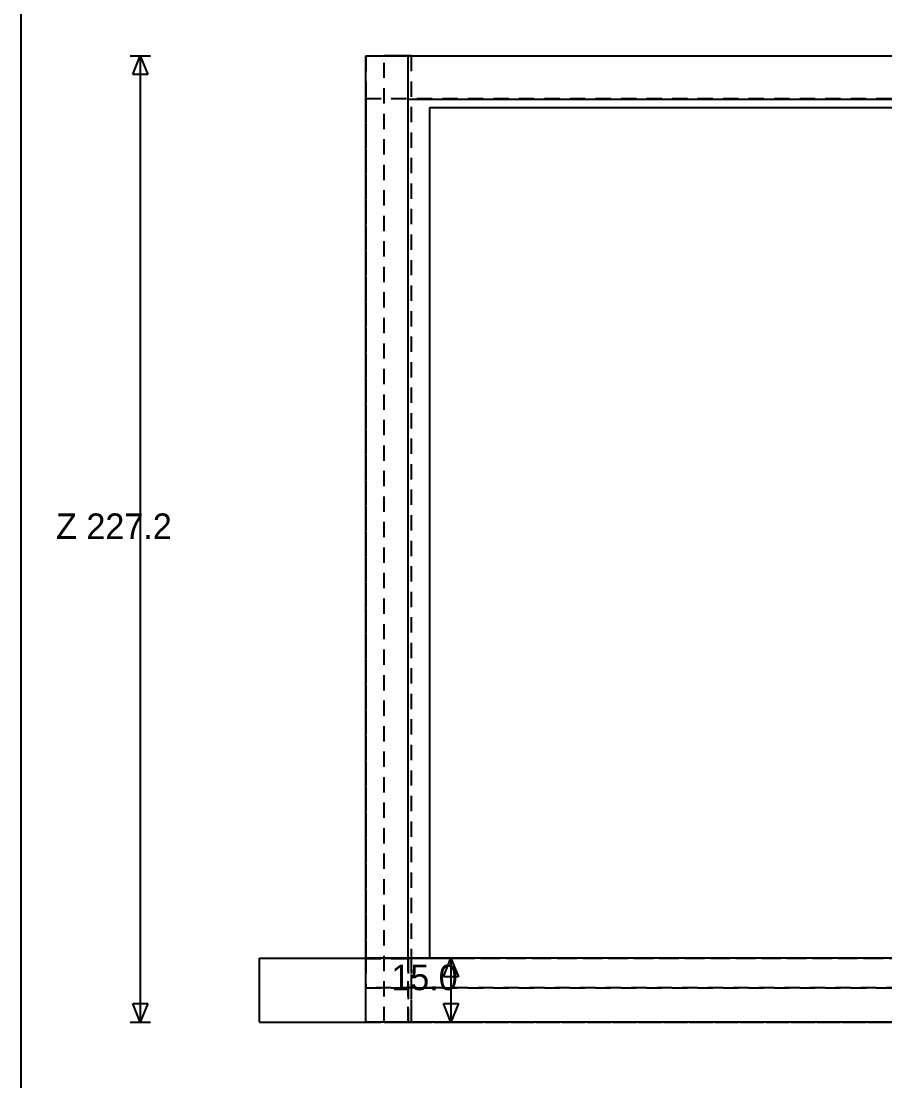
# Model space of a CAD drawing. Extents: x 6 to 588, y 6 to 414.
# Drawn here: x 6 to 107.5, y 128.5 to 253 of the extents above; entities that cross this region are included whole.
import ezdxf
from ezdxf.enums import TextEntityAlignment as Align

# ---------------------------------------------------------------- set-up
doc = ezdxf.new("R2010")
doc.units = 0
doc.linetypes.add('DASHED', pattern=[3, 1.8, -1.2])
for name, color, linetype in [('DIMS', 1, 'CONTINUOUS'), ('FRAME', 250, 'CONTINUOUS'), ('HIDDEN', 8, 'DASHED'), ('TEXT', 7, 'CONTINUOUS'), ('VISIBLE', 7, 'CONTINUOUS')]:
    doc.layers.add(name, color=color, linetype=linetype)

msp = doc.modelspace()

# ---------------------------------------------------------------- linework, layer by layer
at = {"layer": 'DIMS'}
for p, q in [((18.8, 248.9646), (21.2, 248.9646)), ((19.12, 246.7646), (20, 248.9646)), ((20, 248.9646), (20, 135.368)), ((20, 248.9646), (20.88, 246.7646)), ((20.88, 246.7646), (19.12, 246.7646)), ((55.3, 142.868), (57.7, 142.868)), ((55.62, 140.668), (56.5, 142.868)), ((56.5, 142.868), (56.5, 135.368)), ((56.5, 142.868), (57.38, 140.668)), ((57.38, 140.668), (55.62, 140.668)), ((20, 135.368), (19.12, 137.568)), ((19.12, 137.568), (20.88, 137.568)), ((20.88, 137.568), (20, 135.368)), ((56.5, 135.368), (55.62, 137.568)), ((55.62, 137.568), (57.38, 137.568)), ((57.38, 137.568), (56.5, 135.368)), ((18.8, 135.368), (21.2, 135.368)), ((55.3, 135.368), (57.7, 135.368))]:
    msp.add_line(p, q, dxfattribs=at)
at = {"layer": 'FRAME'}
msp.add_line((6, 6), (6, 414), dxfattribs=at)
at = {"layer": 'HIDDEN'}
for p, q in [((46.5, 248.9646), (46.5, 142.868)), ((46.5, 248.9646), (196.5, 248.9646)), ((48.742, 248.9646), (48.675, 248.9646)), ((48.675, 248.9646), (48.742, 248.9646)), ((48.675, 135.368), (48.675, 248.9646)), ((48.809, 248.9646), (48.742, 248.9646)), ((48.742, 248.9646), (48.809, 248.9646)), ((48.8761, 248.9646), (48.809, 248.9646)), ((48.809, 248.9646), (48.8761, 248.9646)), ((48.9431, 248.9646), (48.8761, 248.9646)), ((48.8761, 248.9646), (48.9431, 248.9646)), ((49.0101, 248.9646), (48.9431, 248.9646)), ((48.9431, 248.9646), (49.0101, 248.9646)), ((49.0771, 248.9646), (49.0101, 248.9646)), ((49.0101, 248.9646), (49.0771, 248.9646)), ((49.1441, 248.9646), (49.0771, 248.9646)), ((49.0771, 248.9646), (49.1441, 248.9646)), ((49.2112, 248.9646), (49.1441, 248.9646)), ((49.1441, 248.9646), (49.2112, 248.9646)), ((49.2782, 248.9646), (49.2112, 248.9646)), ((49.2112, 248.9646), (49.2782, 248.9646)), ((49.3452, 248.9646), (49.2782, 248.9646)), ((49.2782, 248.9646), (49.3452, 248.9646)), ((49.4122, 248.9646), (49.3452, 248.9646)), ((49.3452, 248.9646), (49.4122, 248.9646)), ((49.4793, 248.9646), (49.4122, 248.9646)), ((49.4122, 248.9646), (49.4793, 248.9646)), ((49.5463, 248.9646), (49.4793, 248.9646)), ((49.4793, 248.9646), (49.5463, 248.9646)), ((49.6133, 248.9646), (49.5463, 248.9646)), ((49.5463, 248.9646), (49.6133, 248.9646)), ((49.6803, 248.9646), (49.6133, 248.9646)), ((49.6133, 248.9646), (49.6803, 248.9646)), ((49.7473, 248.9646), (49.6803, 248.9646)), ((49.6803, 248.9646), (49.7473, 248.9646)), ((49.8144, 248.9646), (49.7473, 248.9646)), ((49.7473, 248.9646), (49.8144, 248.9646)), ((49.8814, 248.9646), (49.8144, 248.9646)), ((49.8144, 248.9646), (49.8814, 248.9646)), ((49.9484, 248.9646), (49.8814, 248.9646)), ((49.8814, 248.9646), (49.9484, 248.9646)), ((50.0154, 248.9646), (49.9484, 248.9646)), ((49.9484, 248.9646), (50.0154, 248.9646)), ((50.0824, 248.9646), (50.0154, 248.9646)), ((50.0154, 248.9646), (50.0824, 248.9646)), ((50.1495, 248.9646), (50.0824, 248.9646)), ((50.0824, 248.9646), (50.1495, 248.9646)), ((50.2165, 248.9646), (50.1495, 248.9646)), ((50.1495, 248.9646), (50.2165, 248.9646)), ((50.2835, 248.9646), (50.2165, 248.9646)), ((50.2165, 248.9646), (50.2835, 248.9646)), ((50.3505, 248.9646), (50.2835, 248.9646)), ((50.2835, 248.9646), (50.3505, 248.9646)), ((50.4176, 248.9646), (50.3505, 248.9646)), ((50.3505, 248.9646), (50.4176, 248.9646)), ((50.4846, 248.9646), (50.4176, 248.9646)), ((50.4176, 248.9646), (50.4846, 248.9646)), ((50.5516, 248.9646), (50.4846, 248.9646)), ((50.4846, 248.9646), (50.5516, 248.9646)), ((50.6186, 248.9646), (50.5516, 248.9646)), ((50.5516, 248.9646), (50.6186, 248.9646)), ((50.6856, 248.9646), (50.6186, 248.9646)), ((50.6186, 248.9646), (50.6856, 248.9646)), ((50.7527, 248.9646), (50.6856, 248.9646)), ((50.6856, 248.9646), (50.7527, 248.9646)), ((50.8197, 248.9646), (50.7527, 248.9646)), ((50.7527, 248.9646), (50.8197, 248.9646)), ((50.8867, 248.9646), (50.8197, 248.9646)), ((50.8197, 248.9646), (50.8867, 248.9646)), ((50.9537, 248.9646), (50.8867, 248.9646)), ((50.8867, 248.9646), (50.9537, 248.9646)), ((51.0207, 248.9646), (50.9537, 248.9646)), ((50.9537, 248.9646), (51.0207, 248.9646)), ((51.0878, 248.9646), (51.0207, 248.9646)), ((51.0207, 248.9646), (51.0878, 248.9646)), ((51.1548, 248.9646), (51.0878, 248.9646)), ((51.0878, 248.9646), (51.1548, 248.9646)), ((51.2218, 248.9646), (51.1548, 248.9646)), ((51.1548, 248.9646), (51.2218, 248.9646)), ((51.2888, 248.9646), (51.2218, 248.9646)), ((51.2218, 248.9646), (51.2888, 248.9646)), ((51.3559, 248.9646), (51.2888, 248.9646)), ((51.2888, 248.9646), (51.3559, 248.9646)), ((51.4229, 248.9646), (51.3559, 248.9646)), ((51.3559, 248.9646), (51.4229, 248.9646)), ((51.4899, 248.9646), (51.4229, 248.9646)), ((51.4229, 248.9646), (51.4899, 248.9646)), ((51.5569, 248.9646), (51.4899, 248.9646)), ((51.4899, 248.9646), (51.5569, 248.9646)), ((51.5, 243.8746), (51.5, 248.9636)), ((51.6239, 248.9646), (51.5569, 248.9646)), ((51.5569, 248.9646), (51.6239, 248.9646)), ((51.691, 248.9646), (51.6239, 248.9646)), ((51.6239, 248.9646), (51.691, 248.9646)), ((51.758, 248.9646), (51.691, 248.9646)), ((51.691, 248.9646), (51.758, 248.9646)), ((51.825, 248.9646), (51.758, 248.9646)), ((51.758, 248.9646), (51.825, 248.9646)), ((51.825, 248.9646), (51.825, 135.368)), ((46.5, 243.9646), (46.5, 142.868)), ((46.5, 142.868), (46.5, 243.9646)), ((46.5, 243.9646), (196.5, 243.9646)), ((51.5, 142.8387), (51.5, 243.8746)), ((189, 242.868), (54, 242.868)), ((54, 242.868), (54, 142.868)), ((34, 142.868), (34.266, 142.868)), ((34, 135.368), (34, 142.868)), ((34.266, 142.868), (34.5319, 142.868)), ((34.5319, 142.868), (34.7979, 142.868)), ((34.7979, 142.868), (35.0638, 142.868)), ((35.0638, 142.868), (35.3298, 142.868)), ((35.3298, 142.868), (35.5957, 142.868)), ((35.5957, 142.868), (35.8617, 142.868)), ((35.8617, 142.868), (36.1277, 142.868)), ((36.1277, 142.868), (36.3936, 142.868)), ((36.3936, 142.868), (36.6596, 142.868)), ((36.6596, 142.868), (36.9255, 142.868)), ((36.9255, 142.868), (37.1915, 142.868)), ((37.1915, 142.868), (37.4574, 142.868)), ((37.4574, 142.868), (37.7234, 142.868)), ((37.7234, 142.868), (37.9894, 142.868)), ((37.9894, 142.868), (38.2553, 142.868)), ((38.2553, 142.868), (38.5213, 142.868)), ((38.5213, 142.868), (38.7872, 142.868)), ((38.7872, 142.868), (39.0532, 142.868)), ((39.0532, 142.868), (39.3191, 142.868)), ((39.3191, 142.868), (39.5851, 142.868)), ((39.5851, 142.868), (39.8511, 142.868)), ((39.8511, 142.868), (40.117, 142.868)), ((40.117, 142.868), (40.383, 142.868)), ((40.383, 142.868), (40.6489, 142.868)), ((40.6489, 142.868), (40.9149, 142.868)), ((40.9149, 142.868), (41.1809, 142.868)), ((41.1809, 142.868), (41.4468, 142.868)), ((41.4468, 142.868), (41.7128, 142.868)), ((41.7128, 142.868), (41.9787, 142.868)), ((41.9787, 142.868), (42.2447, 142.868)), ((42.2447, 142.868), (42.5106, 142.868)), ((42.5106, 142.868), (42.7766, 142.868)), ((42.7766, 142.868), (43.0426, 142.868)), ((43.0426, 142.868), (43.3085, 142.868)), ((43.3085, 142.868), (43.5745, 142.868)), ((43.5745, 142.868), (43.8404, 142.868)), ((43.8404, 142.868), (44.1064, 142.868)), ((44.1064, 142.868), (44.3723, 142.868)), ((44.3723, 142.868), (44.6383, 142.868)), ((44.6383, 142.868), (44.9043, 142.868)), ((44.9043, 142.868), (45.1702, 142.868)), ((45.1702, 142.868), (45.4362, 142.868)), ((45.4362, 142.868), (45.7021, 142.868)), ((45.7021, 142.868), (45.9681, 142.868)), ((45.9681, 142.868), (46.234, 142.868)), ((46.234, 142.868), (46.5, 142.868)), ((46.5, 142.8996), (46.5, 142.868)), ((46.5, 142.8996), (46.5, 142.868)), ((54, 142.8996), (46.5, 142.8996)), ((54, 142.8996), (46.5, 142.8996)), ((46.5, 142.868), (51.5, 142.868)), ((46.5, 142.868), (46.5, 139.3996)), ((46.5, 142.868), (46.5, 139.3996)), ((46.5, 142.868), (46.5, 142.8387)), ((46.5, 142.8387), (46.5, 142.868)), ((46.5, 142.868), (54, 142.868)), ((46.5, 135.368), (46.5, 142.868)), ((46.5, 142.8387), (51.5, 142.8387)), ((48.742, 142.868), (48.675, 142.868)), ((48.675, 142.868), (48.742, 142.868)), ((48.675, 135.368), (48.675, 142.868)), ((48.809, 142.868), (48.742, 142.868)), ((48.742, 142.868), (48.809, 142.868)), ((48.8761, 142.868), (48.809, 142.868)), ((48.809, 142.868), (48.8761, 142.868)), ((48.9431, 142.868), (48.8761, 142.868)), ((48.8761, 142.868), (48.9431, 142.868)), ((49.0101, 142.868), (48.9431, 142.868)), ((48.9431, 142.868), (49.0101, 142.868)), ((49.0771, 142.868), (49.0101, 142.868)), ((49.0101, 142.868), (49.0771, 142.868)), ((49.1441, 142.868), (49.0771, 142.868)), ((49.0771, 142.868), (49.1441, 142.868)), ((49.2112, 142.868), (49.1441, 142.868)), ((49.1441, 142.868), (49.2112, 142.868)), ((49.2782, 142.868), (49.2112, 142.868)), ((49.2112, 142.868), (49.2782, 142.868)), ((49.3452, 142.868), (49.2782, 142.868)), ((49.2782, 142.868), (49.3452, 142.868)), ((49.4122, 142.868), (49.3452, 142.868)), ((49.3452, 142.868), (49.4122, 142.868)), ((49.4793, 142.868), (49.4122, 142.868)), ((49.4122, 142.868), (49.4793, 142.868)), ((49.5463, 142.868), (49.4793, 142.868)), ((49.4793, 142.868), (49.5463, 142.868)), ((49.6133, 142.868), (49.5463, 142.868)), ((49.5463, 142.868), (49.6133, 142.868)), ((49.6803, 142.868), (49.6133, 142.868)), ((49.6133, 142.868), (49.6803, 142.868)), ((49.7473, 142.868), (49.6803, 142.868)), ((49.6803, 142.868), (49.7473, 142.868)), ((49.8144, 142.868), (49.7473, 142.868)), ((49.7473, 142.868), (49.8144, 142.868)), ((49.8814, 142.868), (49.8144, 142.868)), ((49.8144, 142.868), (49.8814, 142.868)), ((49.9484, 142.868), (49.8814, 142.868)), ((49.8814, 142.868), (49.9484, 142.868)), ((50.0154, 142.868), (49.9484, 142.868)), ((49.9484, 142.868), (50.0154, 142.868)), ((50.0824, 142.868), (50.0154, 142.868)), ((50.0154, 142.868), (50.0824, 142.868)), ((50.1495, 142.868), (50.0824, 142.868)), ((50.0824, 142.868), (50.1495, 142.868)), ((50.2165, 142.868), (50.1495, 142.868)), ((50.1495, 142.868), (50.2165, 142.868)), ((50.2835, 142.868), (50.2165, 142.868)), ((50.2165, 142.868), (50.2835, 142.868)), ((50.3505, 142.868), (50.2835, 142.868)), ((50.2835, 142.868), (50.3505, 142.868)), ((50.4176, 142.868), (50.3505, 142.868)), ((50.3505, 142.868), (50.4176, 142.868)), ((50.4846, 142.868), (50.4176, 142.868)), ((50.4176, 142.868), (50.4846, 142.868)), ((50.5516, 142.868), (50.4846, 142.868)), ((50.4846, 142.868), (50.5516, 142.868)), ((50.6186, 142.868), (50.5516, 142.868)), ((50.5516, 142.868), (50.6186, 142.868)), ((50.6856, 142.868), (50.6186, 142.868)), ((50.6186, 142.868), (50.6856, 142.868)), ((50.7527, 142.868), (50.6856, 142.868)), ((50.6856, 142.868), (50.7527, 142.868)), ((50.8197, 142.868), (50.7527, 142.868)), ((50.7527, 142.868), (50.8197, 142.868)), ((50.8867, 142.868), (50.8197, 142.868)), ((50.8197, 142.868), (50.8867, 142.868)), ((50.9537, 142.868), (50.8867, 142.868)), ((50.8867, 142.868), (50.9537, 142.868)), ((51.0207, 142.868), (50.9537, 142.868)), ((50.9537, 142.868), (51.0207, 142.868)), ((51.0878, 142.868), (51.0207, 142.868)), ((51.0207, 142.868), (51.0878, 142.868)), ((51.1548, 142.868), (51.0878, 142.868)), ((51.0878, 142.868), (51.1548, 142.868)), ((51.2218, 142.868), (51.1548, 142.868)), ((51.1548, 142.868), (51.2218, 142.868)), ((51.2888, 142.868), (51.2218, 142.868)), ((51.2218, 142.868), (51.2888, 142.868)), ((51.3559, 142.868), (51.2888, 142.868)), ((51.2888, 142.868), (51.3559, 142.868)), ((51.4229, 142.868), (51.3559, 142.868)), ((51.3559, 142.868), (51.4229, 142.868)), ((51.4899, 142.868), (51.4229, 142.868)), ((51.4229, 142.868), (51.4899, 142.868)), ((51.5569, 142.868), (51.4899, 142.868)), ((51.4899, 142.868), (51.5569, 142.868)), ((51.5, 142.868), (191.5, 142.868)), ((51.5, 142.868), (51.5, 135.368)), ((51.5, 142.868), (51.5, 142.8387)), ((191.5, 142.868), (51.5, 142.868)), ((51.5, 135.368), (51.5, 142.868)), ((51.6239, 142.868), (51.5569, 142.868)), ((51.5569, 142.868), (51.6239, 142.868)), ((51.691, 142.868), (51.6239, 142.868)), ((51.6239, 142.868), (51.691, 142.868)), ((51.758, 142.868), (51.691, 142.868)), ((51.691, 142.868), (51.758, 142.868)), ((51.825, 142.868), (51.758, 142.868)), ((51.758, 142.868), (51.825, 142.868)), ((51.825, 142.868), (51.825, 135.368)), ((54, 142.8996), (54, 142.868)), ((54, 142.868), (54, 142.8996)), ((54, 142.868), (189, 142.868)), ((189, 142.868), (54, 142.868)), ((54, 142.868), (189, 142.868)), ((54, 142.868), (189, 142.868)), ((196.5, 139.3996), (46.5, 139.3996)), ((46.5, 139.3996), (196.5, 139.3996)), ((34, 135.368), (34.266, 135.368)), ((34.266, 135.368), (34.5319, 135.368)), ((34.5319, 135.368), (34.7979, 135.368)), ((34.7979, 135.368), (35.0638, 135.368)), ((35.0638, 135.368), (35.3298, 135.368)), ((35.3298, 135.368), (35.5957, 135.368)), ((35.5957, 135.368), (35.8617, 135.368)), ((35.8617, 135.368), (36.1277, 135.368)), ((36.1277, 135.368), (36.3936, 135.368)), ((36.3936, 135.368), (36.6596, 135.368)), ((36.6596, 135.368), (36.9255, 135.368)), ((36.9255, 135.368), (37.1915, 135.368)), ((37.1915, 135.368), (37.4574, 135.368)), ((37.4574, 135.368), (37.7234, 135.368)), ((37.7234, 135.368), (37.9894, 135.368)), ((37.9894, 135.368), (38.2553, 135.368)), ((38.2553, 135.368), (38.5213, 135.368)), ((38.5213, 135.368), (38.7872, 135.368)), ((38.7872, 135.368), (39.0532, 135.368)), ((39.0532, 135.368), (39.3191, 135.368)), ((39.3191, 135.368), (39.5851, 135.368)), ((39.5851, 135.368), (39.8511, 135.368)), ((39.8511, 135.368), (40.117, 135.368)), ((40.117, 135.368), (40.383, 135.368)), ((40.383, 135.368), (40.6489, 135.368)), ((40.6489, 135.368), (40.9149, 135.368)), ((40.9149, 135.368), (41.1809, 135.368)), ((41.1809, 135.368), (41.4468, 135.368)), ((41.4468, 135.368), (41.7128, 135.368)), ((41.7128, 135.368), (41.9787, 135.368)), ((41.9787, 135.368), (42.2447, 135.368)), ((42.2447, 135.368), (42.5106, 135.368)), ((42.5106, 135.368), (42.7766, 135.368)), ((42.7766, 135.368), (43.0426, 135.368)), ((43.0426, 135.368), (43.3085, 135.368)), ((43.3085, 135.368), (43.5745, 135.368)), ((43.5745, 135.368), (43.8404, 135.368)), ((43.8404, 135.368), (44.1064, 135.368)), ((44.1064, 135.368), (44.3723, 135.368)), ((44.3723, 135.368), (44.6383, 135.368)), ((44.6383, 135.368), (44.9043, 135.368)), ((44.9043, 135.368), (45.1702, 135.368)), ((45.1702, 135.368), (45.4362, 135.368)), ((45.4362, 135.368), (45.7021, 135.368)), ((45.7021, 135.368), (45.9681, 135.368)), ((45.9681, 135.368), (46.234, 135.368)), ((46.234, 135.368), (46.5, 135.368)), ((46.5, 135.368), (196.5, 135.368)), ((48.742, 135.368), (48.675, 135.368)), ((48.675, 135.368), (48.742, 135.368)), ((48.742, 135.368), (48.675, 135.368)), ((48.675, 135.368), (48.742, 135.368)), ((48.809, 135.368), (48.742, 135.368)), ((48.742, 135.368), (48.809, 135.368)), ((48.809, 135.368), (48.742, 135.368)), ((48.742, 135.368), (48.809, 135.368)), ((48.8761, 135.368), (48.809, 135.368)), ((48.809, 135.368), (48.8761, 135.368)), ((48.8761, 135.368), (48.809, 135.368)), ((48.809, 135.368), (48.8761, 135.368)), ((48.9431, 135.368), (48.8761, 135.368)), ((48.8761, 135.368), (48.9431, 135.368)), ((48.9431, 135.368), (48.8761, 135.368)), ((48.8761, 135.368), (48.9431, 135.368)), ((49.0101, 135.368), (48.9431, 135.368)), ((48.9431, 135.368), (49.0101, 135.368)), ((49.0101, 135.368), (48.9431, 135.368)), ((48.9431, 135.368), (49.0101, 135.368)), ((49.0771, 135.368), (49.0101, 135.368)), ((49.0101, 135.368), (49.0771, 135.368)), ((49.0771, 135.368), (49.0101, 135.368)), ((49.0101, 135.368), (49.0771, 135.368)), ((49.1441, 135.368), (49.0771, 135.368)), ((49.0771, 135.368), (49.1441, 135.368)), ((49.1441, 135.368), (49.0771, 135.368)), ((49.0771, 135.368), (49.1441, 135.368)), ((49.2112, 135.368), (49.1441, 135.368)), ((49.1441, 135.368), (49.2112, 135.368)), ((49.2112, 135.368), (49.1441, 135.368)), ((49.1441, 135.368), (49.2112, 135.368)), ((49.2782, 135.368), (49.2112, 135.368)), ((49.2112, 135.368), (49.2782, 135.368)), ((49.2782, 135.368), (49.2112, 135.368)), ((49.2112, 135.368), (49.2782, 135.368)), ((49.3452, 135.368), (49.2782, 135.368)), ((49.2782, 135.368), (49.3452, 135.368)), ((49.3452, 135.368), (49.2782, 135.368)), ((49.2782, 135.368), (49.3452, 135.368)), ((49.4122, 135.368), (49.3452, 135.368)), ((49.3452, 135.368), (49.4122, 135.368)), ((49.4122, 135.368), (49.3452, 135.368)), ((49.3452, 135.368), (49.4122, 135.368)), ((49.4793, 135.368), (49.4122, 135.368)), ((49.4122, 135.368), (49.4793, 135.368)), ((49.4793, 135.368), (49.4122, 135.368)), ((49.4122, 135.368), (49.4793, 135.368)), ((49.5463, 135.368), (49.4793, 135.368)), ((49.4793, 135.368), (49.5463, 135.368)), ((49.5463, 135.368), (49.4793, 135.368)), ((49.4793, 135.368), (49.5463, 135.368)), ((49.6133, 135.368), (49.5463, 135.368)), ((49.5463, 135.368), (49.6133, 135.368)), ((49.6133, 135.368), (49.5463, 135.368)), ((49.5463, 135.368), (49.6133, 135.368)), ((49.6803, 135.368), (49.6133, 135.368)), ((49.6133, 135.368), (49.6803, 135.368)), ((49.6803, 135.368), (49.6133, 135.368)), ((49.6133, 135.368), (49.6803, 135.368)), ((49.7473, 135.368), (49.6803, 135.368)), ((49.6803, 135.368), (49.7473, 135.368)), ((49.7473, 135.368), (49.6803, 135.368)), ((49.6803, 135.368), (49.7473, 135.368)), ((49.8144, 135.368), (49.7473, 135.368)), ((49.7473, 135.368), (49.8144, 135.368)), ((49.8144, 135.368), (49.7473, 135.368)), ((49.7473, 135.368), (49.8144, 135.368)), ((49.8814, 135.368), (49.8144, 135.368)), ((49.8144, 135.368), (49.8814, 135.368)), ((49.8814, 135.368), (49.8144, 135.368)), ((49.8144, 135.368), (49.8814, 135.368)), ((49.9484, 135.368), (49.8814, 135.368)), ((49.8814, 135.368), (49.9484, 135.368)), ((49.9484, 135.368), (49.8814, 135.368)), ((49.8814, 135.368), (49.9484, 135.368)), ((50.0154, 135.368), (49.9484, 135.368)), ((49.9484, 135.368), (50.0154, 135.368)), ((50.0154, 135.368), (49.9484, 135.368)), ((49.9484, 135.368), (50.0154, 135.368)), ((50.0824, 135.368), (50.0154, 135.368)), ((50.0154, 135.368), (50.0824, 135.368)), ((50.0824, 135.368), (50.0154, 135.368)), ((50.0154, 135.368), (50.0824, 135.368)), ((50.1495, 135.368), (50.0824, 135.368)), ((50.0824, 135.368), (50.1495, 135.368)), ((50.1495, 135.368), (50.0824, 135.368)), ((50.0824, 135.368), (50.1495, 135.368)), ((50.2165, 135.368), (50.1495, 135.368)), ((50.1495, 135.368), (50.2165, 135.368)), ((50.2165, 135.368), (50.1495, 135.368)), ((50.1495, 135.368), (50.2165, 135.368)), ((50.2835, 135.368), (50.2165, 135.368)), ((50.2165, 135.368), (50.2835, 135.368)), ((50.2835, 135.368), (50.2165, 135.368)), ((50.2165, 135.368), (50.2835, 135.368)), ((50.3505, 135.368), (50.2835, 135.368)), ((50.2835, 135.368), (50.3505, 135.368)), ((50.3505, 135.368), (50.2835, 135.368)), ((50.2835, 135.368), (50.3505, 135.368)), ((50.4176, 135.368), (50.3505, 135.368)), ((50.3505, 135.368), (50.4176, 135.368)), ((50.4176, 135.368), (50.3505, 135.368)), ((50.3505, 135.368), (50.4176, 135.368)), ((50.4846, 135.368), (50.4176, 135.368)), ((50.4176, 135.368), (50.4846, 135.368)), ((50.4846, 135.368), (50.4176, 135.368)), ((50.4176, 135.368), (50.4846, 135.368)), ((50.5516, 135.368), (50.4846, 135.368)), ((50.4846, 135.368), (50.5516, 135.368)), ((50.5516, 135.368), (50.4846, 135.368)), ((50.4846, 135.368), (50.5516, 135.368)), ((50.6186, 135.368), (50.5516, 135.368)), ((50.5516, 135.368), (50.6186, 135.368)), ((50.6186, 135.368), (50.5516, 135.368)), ((50.5516, 135.368), (50.6186, 135.368)), ((50.6856, 135.368), (50.6186, 135.368)), ((50.6186, 135.368), (50.6856, 135.368)), ((50.6856, 135.368), (50.6186, 135.368)), ((50.6186, 135.368), (50.6856, 135.368)), ((50.7527, 135.368), (50.6856, 135.368)), ((50.6856, 135.368), (50.7527, 135.368)), ((50.7527, 135.368), (50.6856, 135.368)), ((50.6856, 135.368), (50.7527, 135.368)), ((50.8197, 135.368), (50.7527, 135.368)), ((50.7527, 135.368), (50.8197, 135.368)), ((50.8197, 135.368), (50.7527, 135.368)), ((50.7527, 135.368), (50.8197, 135.368)), ((50.8867, 135.368), (50.8197, 135.368)), ((50.8197, 135.368), (50.8867, 135.368)), ((50.8867, 135.368), (50.8197, 135.368)), ((50.8197, 135.368), (50.8867, 135.368)), ((50.9537, 135.368), (50.8867, 135.368)), ((50.8867, 135.368), (50.9537, 135.368)), ((50.9537, 135.368), (50.8867, 135.368)), ((50.8867, 135.368), (50.9537, 135.368)), ((51.0207, 135.368), (50.9537, 135.368)), ((50.9537, 135.368), (51.0207, 135.368)), ((51.0207, 135.368), (50.9537, 135.368)), ((50.9537, 135.368), (51.0207, 135.368)), ((51.0878, 135.368), (51.0207, 135.368)), ((51.0207, 135.368), (51.0878, 135.368)), ((51.0878, 135.368), (51.0207, 135.368)), ((51.0207, 135.368), (51.0878, 135.368)), ((51.1548, 135.368), (51.0878, 135.368)), ((51.0878, 135.368), (51.1548, 135.368)), ((51.1548, 135.368), (51.0878, 135.368)), ((51.0878, 135.368), (51.1548, 135.368)), ((51.2218, 135.368), (51.1548, 135.368)), ((51.1548, 135.368), (51.2218, 135.368)), ((51.2218, 135.368), (51.1548, 135.368)), ((51.1548, 135.368), (51.2218, 135.368)), ((51.2888, 135.368), (51.2218, 135.368)), ((51.2218, 135.368), (51.2888, 135.368)), ((51.2888, 135.368), (51.2218, 135.368)), ((51.2218, 135.368), (51.2888, 135.368)), ((51.3559, 135.368), (51.2888, 135.368)), ((51.2888, 135.368), (51.3559, 135.368)), ((51.3559, 135.368), (51.2888, 135.368)), ((51.2888, 135.368), (51.3559, 135.368)), ((51.4229, 135.368), (51.3559, 135.368)), ((51.3559, 135.368), (51.4229, 135.368)), ((51.4229, 135.368), (51.3559, 135.368)), ((51.3559, 135.368), (51.4229, 135.368)), ((51.4899, 135.368), (51.4229, 135.368)), ((51.4229, 135.368), (51.4899, 135.368)), ((51.4899, 135.368), (51.4229, 135.368)), ((51.4229, 135.368), (51.4899, 135.368)), ((51.5569, 135.368), (51.4899, 135.368)), ((51.4899, 135.368), (51.5569, 135.368)), ((51.5569, 135.368), (51.4899, 135.368)), ((51.4899, 135.368), (51.5569, 135.368)), ((51.5, 135.368), (191.5, 135.368)), ((51.5, 135.368), (191.5, 135.368)), ((51.6239, 135.368), (51.5569, 135.368)), ((51.5569, 135.368), (51.6239, 135.368)), ((51.6239, 135.368), (51.5569, 135.368)), ((51.5569, 135.368), (51.6239, 135.368)), ((51.691, 135.368), (51.6239, 135.368)), ((51.6239, 135.368), (51.691, 135.368)), ((51.691, 135.368), (51.6239, 135.368)), ((51.6239, 135.368), (51.691, 135.368)), ((51.758, 135.368), (51.691, 135.368)), ((51.691, 135.368), (51.758, 135.368)), ((51.758, 135.368), (51.691, 135.368)), ((51.691, 135.368), (51.758, 135.368)), ((51.825, 135.368), (51.758, 135.368)), ((51.758, 135.368), (51.825, 135.368)), ((51.825, 135.368), (51.758, 135.368)), ((51.758, 135.368), (51.825, 135.368))]:
    msp.add_line(p, q, dxfattribs=at)
at = {"layer": 'VISIBLE'}
for p, q in [((46.5, 142.868), (46.5, 248.9646)), ((46.5, 248.9646), (196.5, 248.9646)), ((51.5, 248.9636), (191.5, 248.9636)), ((51.5, 142.868), (51.5, 248.9636)), ((51.5, 243.8746), (191.5, 243.8746)), ((54, 242.868), (54, 142.868)), ((189, 242.868), (54, 242.868)), ((34, 142.868), (34.266, 142.868)), ((34, 135.368), (34, 142.868)), ((34.266, 142.868), (34.5319, 142.868)), ((34.5319, 142.868), (34.7979, 142.868)), ((34.7979, 142.868), (35.0638, 142.868)), ((35.0638, 142.868), (35.3298, 142.868)), ((35.3298, 142.868), (35.5957, 142.868)), ((35.5957, 142.868), (35.8617, 142.868)), ((35.8617, 142.868), (36.1277, 142.868)), ((36.1277, 142.868), (36.3936, 142.868)), ((36.3936, 142.868), (36.6596, 142.868)), ((36.6596, 142.868), (36.9255, 142.868)), ((36.9255, 142.868), (37.1915, 142.868)), ((37.1915, 142.868), (37.4574, 142.868)), ((37.4574, 142.868), (37.7234, 142.868)), ((37.7234, 142.868), (37.9894, 142.868)), ((37.9894, 142.868), (38.2553, 142.868)), ((38.2553, 142.868), (38.5213, 142.868)), ((38.5213, 142.868), (38.7872, 142.868)), ((38.7872, 142.868), (39.0532, 142.868)), ((39.0532, 142.868), (39.3191, 142.868)), ((39.3191, 142.868), (39.5851, 142.868)), ((39.5851, 142.868), (39.8511, 142.868)), ((39.8511, 142.868), (40.117, 142.868)), ((40.117, 142.868), (40.383, 142.868)), ((40.383, 142.868), (40.6489, 142.868)), ((40.6489, 142.868), (40.9149, 142.868)), ((40.9149, 142.868), (41.1809, 142.868)), ((41.1809, 142.868), (41.4468, 142.868)), ((41.4468, 142.868), (41.7128, 142.868)), ((41.7128, 142.868), (41.9787, 142.868)), ((41.9787, 142.868), (42.2447, 142.868)), ((42.2447, 142.868), (42.5106, 142.868)), ((42.5106, 142.868), (42.7766, 142.868)), ((42.7766, 142.868), (43.0426, 142.868)), ((43.0426, 142.868), (43.3085, 142.868)), ((43.3085, 142.868), (43.5745, 142.868)), ((43.5745, 142.868), (43.8404, 142.868)), ((43.8404, 142.868), (44.1064, 142.868)), ((44.1064, 142.868), (44.3723, 142.868)), ((44.3723, 142.868), (44.6383, 142.868)), ((44.6383, 142.868), (44.9043, 142.868)), ((44.9043, 142.868), (45.1702, 142.868)), ((45.1702, 142.868), (45.4362, 142.868)), ((45.4362, 142.868), (45.7021, 142.868)), ((45.7021, 142.868), (45.9681, 142.868)), ((45.9681, 142.868), (46.234, 142.868)), ((46.234, 142.868), (46.5, 142.868)), ((196.5, 142.868), (46.5, 142.868)), ((46.5, 135.368), (46.5, 142.868)), ((34, 135.368), (34.266, 135.368)), ((34.266, 135.368), (34.5319, 135.368)), ((34.5319, 135.368), (34.7979, 135.368)), ((34.7979, 135.368), (35.0638, 135.368)), ((35.0638, 135.368), (35.3298, 135.368)), ((35.3298, 135.368), (35.5957, 135.368)), ((35.5957, 135.368), (35.8617, 135.368)), ((35.8617, 135.368), (36.1277, 135.368)), ((36.1277, 135.368), (36.3936, 135.368)), ((36.3936, 135.368), (36.6596, 135.368)), ((36.6596, 135.368), (36.9255, 135.368)), ((36.9255, 135.368), (37.1915, 135.368)), ((37.1915, 135.368), (37.4574, 135.368)), ((37.4574, 135.368), (37.7234, 135.368)), ((37.7234, 135.368), (37.9894, 135.368)), ((37.9894, 135.368), (38.2553, 135.368)), ((38.2553, 135.368), (38.5213, 135.368)), ((38.5213, 135.368), (38.7872, 135.368)), ((38.7872, 135.368), (39.0532, 135.368)), ((39.0532, 135.368), (39.3191, 135.368)), ((39.3191, 135.368), (39.5851, 135.368)), ((39.5851, 135.368), (39.8511, 135.368)), ((39.8511, 135.368), (40.117, 135.368)), ((40.117, 135.368), (40.383, 135.368)), ((40.383, 135.368), (40.6489, 135.368)), ((40.6489, 135.368), (40.9149, 135.368)), ((40.9149, 135.368), (41.1809, 135.368)), ((41.1809, 135.368), (41.4468, 135.368)), ((41.4468, 135.368), (41.7128, 135.368)), ((41.7128, 135.368), (41.9787, 135.368)), ((41.9787, 135.368), (42.2447, 135.368)), ((42.2447, 135.368), (42.5106, 135.368)), ((42.5106, 135.368), (42.7766, 135.368)), ((42.7766, 135.368), (43.0426, 135.368)), ((43.0426, 135.368), (43.3085, 135.368)), ((43.3085, 135.368), (43.5745, 135.368)), ((43.5745, 135.368), (43.8404, 135.368)), ((43.8404, 135.368), (44.1064, 135.368)), ((44.1064, 135.368), (44.3723, 135.368)), ((44.3723, 135.368), (44.6383, 135.368)), ((44.6383, 135.368), (44.9043, 135.368)), ((44.9043, 135.368), (45.1702, 135.368)), ((45.1702, 135.368), (45.4362, 135.368)), ((45.4362, 135.368), (45.7021, 135.368)), ((45.7021, 135.368), (45.9681, 135.368)), ((45.9681, 135.368), (46.234, 135.368)), ((46.234, 135.368), (46.5, 135.368)), ((196.5, 135.368), (46.5, 135.368))]:
    msp.add_line(p, q, dxfattribs=at)

# ---------------------------------------------------------------- texts
at = {"layer": 'TEXT'}
for s, p in [('Z 227.2', (16.9, 192.1663)), ('15.0', (53.4, 139.118))]:
    msp.add_text(s, height=3, dxfattribs=at).set_placement(p, align=Align.CENTER)

doc.saveas('drawing.dxf')
